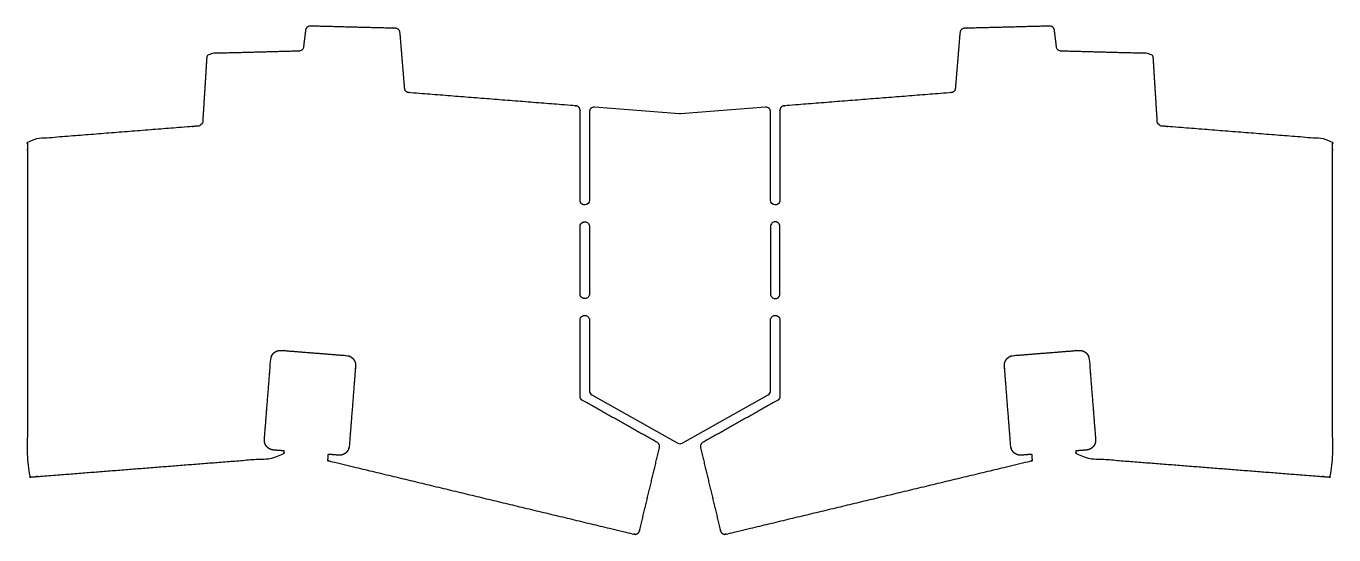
# Model space of a CAD drawing. Header units: millimetres. Extents: x -175 to 105, y -46 to 63.
import ezdxf

# ---------------------------------------------------------------- set-up
doc = ezdxf.new("R2010")
doc.units = ezdxf.units.MM
doc.layers.add('pcb-edgecuts', color=18, linetype='Continuous', true_color=0x000000)

msp = doc.modelspace()

# ---------------------------------------------------------------- linework, layer by layer
at = {"layer": 'pcb-edgecuts'}
for points in [[(-54.34, 44.83), (-54.34, 25.96)], [(-35.08, 44.4), (-53.26, 45.83)], [(-16.74, 45.83), (-34.92, 44.4)], [(-15.66, 25.96), (-15.66, 44.83)], [(-54.34, 20.36), (-54.34, 5.96)], [(-15.66, 20.36), (-15.66, 5.96)], [(-54.34, 0.36), (-54.34, -14.74)], [(-15.66, -14.74), (-15.66, 0.36)], [(-53.83, -15.61), (-35.49, -25.93)], [(-34.51, -25.93), (-16.17, -15.61)]]:
    msp.add_lwpolyline(points, dxfattribs=at)
for centre, start, end in [((-53.34, 44.83), 85.5, 179.9991), ((-16.66, 44.83), 0.0012, 94.5), ((-14.66, 20.36), 89.9998, 180.0012), ((-14.66, 5.96), 180.0012, 270.0258), ((-53.34, -14.74), 179.9991, 240.6428), ((-16.66, -14.74), 299.3572, 0.0012), ((-35, -25.06), 240.6428, 299.3572)]:
    msp.add_arc(centre, 1, start, end, dxfattribs=at)
at = {"layer": 'pcb-edgecuts', "extrusion": (0, 0, -1)}
for centre, start, end in [((35, 45.4), 265.5, 274.5), ((55.34, 25.96), 180.0009, 269.9998), ((14.66, 25.96), 269.9998, 359.9988), ((55.34, 20.36), 90.0002, 180.0009), ((55.34, 5.96), 180.0009, 270.0225), ((55.34, 0.36), 90.0002, 180.0009), ((14.66, 0.36), 359.9988, 90.0002)]:
    msp.add_arc(centre, 1, start, end, dxfattribs=at)
at = {"layer": 'pcb-edgecuts'}
for points, weights, knots in [([(-56.34, 25.96), (-56.34, 35.55), (-56.34, 45.15), (-56.34, 46.07), (-57.26, 46.14), (-75.07, 47.54), (-92.88, 48.95), (-93.73, 49.01), (-93.8, 49.86), (-94.3, 55.82), (-94.79, 61.78), (-94.87, 62.67), (-95.76, 62.7), (-104.86, 62.93), (-113.95, 63.17), (-114.86, 63.2), (-114.97, 62.29), (-115.19, 60.5), (-115.41, 58.7), (-115.51, 57.84), (-116.38, 57.82), (-125.74, 57.57), (-135.11, 57.32), (-136.02, 57.29), (-136.08, 56.38), (-136.51, 49.56), (-136.94, 42.74), (-136.99, 41.88), (-137.86, 41.81), (-155.66, 40.41), (-173.45, 39), (-174.38, 38.93), (-174.38, 38.01), (-174.38, 2.94), (-174.38, -32.13), (-174.38, -32.57), (-174.06, -32.87), (-173.74, -33.16), (-173.3, -33.13), (-146.47, -31.02), (-119.65, -28.91), (-119.6, -28.24), (-119.54, -27.57), (-120.69, -27.48), (-121.83, -27.39), (-121.9, -27.38), (-121.97, -27.37), (-122.05, -27.36), (-122.12, -27.35), (-122.19, -27.33), (-122.26, -27.31), (-122.33, -27.28), (-122.41, -27.26), (-122.48, -27.23), (-122.55, -27.2), (-122.61, -27.17), (-122.68, -27.13), (-122.74, -27.09), (-122.81, -27.05), (-122.87, -27.01), (-122.93, -26.97), (-122.99, -26.92), (-123.04, -26.87), (-123.1, -26.82), (-123.16, -26.77), (-123.21, -26.72), (-123.26, -26.66), (-123.3, -26.6), (-123.35, -26.54), (-123.39, -26.48), (-123.43, -26.42), (-123.47, -26.35), (-123.51, -26.29), (-123.54, -26.22), (-123.58, -26.15), (-123.61, -26.08), (-123.63, -26.02), (-123.66, -25.94), (-123.68, -25.87), (-123.7, -25.8), (-123.72, -25.72), (-123.73, -25.65), (-123.74, -25.58), (-123.75, -25.5), (-123.76, -25.43), (-123.76, -25.35), (-123.76, -25.28), (-123.76, -25.21), (-123.76, -25.13), (-123.08, -16.58), (-122.41, -8.03), (-122.4, -7.96), (-122.39, -7.88), (-122.38, -7.81), (-122.36, -7.74), (-122.35, -7.67), (-122.33, -7.6), (-122.3, -7.52), (-122.28, -7.45), (-122.25, -7.38), (-122.22, -7.31), (-122.19, -7.24), (-122.15, -7.18), (-122.11, -7.11), (-122.07, -7.05), (-122.03, -6.99), (-121.99, -6.93), (-121.94, -6.87), (-121.89, -6.81), (-121.84, -6.76), (-121.79, -6.7), (-121.73, -6.65), (-121.68, -6.6), (-121.62, -6.55), (-121.56, -6.51), (-121.5, -6.46), (-121.44, -6.42), (-121.37, -6.38), (-121.31, -6.35), (-121.24, -6.31), (-121.17, -6.28), (-121.1, -6.25), (-121.04, -6.22), (-120.96, -6.2), (-120.89, -6.18), (-120.82, -6.16), (-120.74, -6.14), (-120.67, -6.13), (-120.59, -6.11), (-120.52, -6.11), (-120.45, -6.1), (-120.37, -6.1), (-120.3, -6.1), (-120.22, -6.1), (-120.15, -6.1), (-113.18, -6.65), (-106.22, -7.2), (-106.14, -7.21), (-106.07, -7.22), (-106, -7.23), (-105.92, -7.24), (-105.85, -7.26), (-105.78, -7.28), (-105.71, -7.3), (-105.64, -7.33), (-105.57, -7.36), (-105.5, -7.39), (-105.43, -7.42), (-105.36, -7.46), (-105.3, -7.5), (-105.23, -7.53), (-105.17, -7.58), (-105.11, -7.62), (-105.05, -7.67), (-105, -7.72), (-104.94, -7.77), (-104.89, -7.82), (-104.84, -7.87), (-104.78, -7.93), (-104.74, -7.99), (-104.69, -8.05), (-104.65, -8.11), (-104.61, -8.17), (-104.57, -8.24), (-104.53, -8.3), (-104.5, -8.37), (-104.46, -8.44), (-104.44, -8.5), (-104.41, -8.57), (-104.38, -8.65), (-104.36, -8.72), (-104.34, -8.79), (-104.32, -8.87), (-104.31, -8.94), (-104.3, -9.01), (-104.29, -9.09), (-104.28, -9.16), (-104.28, -9.24), (-104.28, -9.31), (-104.28, -9.38), (-104.29, -9.46), (-104.96, -18.01), (-105.63, -26.56), (-105.64, -26.63), (-105.65, -26.71), (-105.66, -26.78), (-105.68, -26.85), (-105.7, -26.92), (-105.71, -26.99), (-105.74, -27.07), (-105.76, -27.14), (-105.79, -27.21), (-105.82, -27.28), (-105.86, -27.35), (-105.89, -27.41), (-105.93, -27.48), (-105.97, -27.54), (-106.01, -27.6), (-106.05, -27.66), (-106.1, -27.72), (-106.15, -27.78), (-106.2, -27.83), (-106.25, -27.89), (-106.31, -27.94), (-106.36, -27.99), (-106.42, -28.04), (-106.48, -28.08), (-106.54, -28.13), (-106.61, -28.17), (-106.67, -28.21), (-106.74, -28.24), (-106.8, -28.28), (-106.87, -28.31), (-106.94, -28.34), (-107.01, -28.37), (-107.08, -28.39), (-107.15, -28.41), (-107.22, -28.43), (-107.3, -28.45), (-107.37, -28.46), (-107.45, -28.47), (-107.52, -28.48), (-107.59, -28.49), (-107.67, -28.49), (-107.74, -28.49), (-107.82, -28.49), (-107.89, -28.49), (-109.03, -28.4), (-110.17, -28.31), (-110.22, -28.98), (-110.28, -29.64), (-77.56, -37.5), (-44.84, -45.35), (-44.44, -45.45), (-44.09, -45.23), (-43.73, -45.02), (-43.64, -44.62), (-41.51, -35.75), (-39.38, -26.88), (-39.2, -26.14), (-39.86, -25.77), (-47.85, -21.28), (-55.83, -16.78), (-56.34, -16.5), (-56.34, -15.91), (-56.34, -7.78), (-56.34, 0.36)], [1, 1, 1, 0.734314648624, 1, 1, 1, 0.761945005701, 1, 1, 1, 0.744730622132, 1, 1, 1, 0.739973839905, 1, 1, 1, 0.757541803657, 1, 1, 1, 0.738090772759, 1, 1, 1, 0.75532742444, 1, 1, 1, 0.73437460751, 1, 1, 1, 0.916185025382, 1, 0.916185025382, 1, 1, 1, 1, 1, 1, 1, 1, 1, 1, 1, 1, 1, 1, 1, 1, 1, 1, 1, 1, 1, 1, 1, 1, 1, 1, 1, 1, 1, 1, 1, 1, 1, 1, 1, 1, 1, 1, 1, 1, 1, 1, 1, 1, 1, 1, 1, 1, 1, 1, 1, 1, 1, 1, 1, 1, 1, 1, 1, 1, 1, 1, 1, 1, 1, 1, 1, 1, 1, 1, 1, 1, 1, 1, 1, 1, 1, 1, 1, 1, 1, 1, 1, 1, 1, 1, 1, 1, 1, 1, 1, 1, 1, 1, 1, 1, 1, 1, 1, 1, 1, 1, 1, 1, 1, 1, 1, 1, 1, 1, 1, 1, 1, 1, 1, 1, 1, 1, 1, 1, 1, 1, 1, 1, 1, 1, 1, 1, 1, 1, 1, 1, 1, 1, 1, 1, 1, 1, 1, 1, 1, 1, 1, 1, 1, 1, 1, 1, 1, 1, 1, 1, 1, 1, 1, 1, 1, 1, 1, 1, 1, 1, 1, 1, 1, 1, 1, 1, 1, 1, 1, 1, 1, 1, 1, 1, 1, 1, 1, 1, 1, 1, 1, 1, 1, 1, 1, 1, 1, 1, 1, 1, 1, 1, 1, 0.923879039384, 1, 0.923879039384, 1, 1, 1, 0.79788512825, 1, 1, 1, 0.863201369338, 1, 1, 1], [225.515444, 225.515444, 225.515444, 244.700015, 244.700015, 246.192295, 246.192295, 281.917898, 281.917898, 283.326869, 283.326869, 295.287984, 295.287984, 296.749314, 296.749314, 314.944199, 314.944199, 316.419729, 316.419729, 320.042888, 320.042888, 321.465402, 321.465402, 340.204738, 340.204738, 341.685859, 341.685859, 355.348125, 355.348125, 356.777411, 356.777411, 392.485529, 392.485529, 393.977632, 393.977632, 464.116506, 464.116506, 464.941189, 464.941189, 465.765872, 465.765872, 519.581248, 519.581248, 520.921686, 520.921686, 523.209509, 523.209509, 523.35804, 523.35804, 523.506961, 523.506961, 523.654235, 523.654235, 523.805424, 523.805424, 523.957243, 523.957243, 524.110034, 524.110034, 524.257398, 524.257398, 524.407049, 524.407049, 524.557287, 524.557287, 524.707497, 524.707497, 524.858626, 524.858626, 525.009755, 525.009755, 525.159965, 525.159965, 525.310202, 525.310202, 525.459854, 525.459854, 525.607217, 525.607217, 525.760008, 525.760008, 525.911827, 525.911827, 526.063017, 526.063017, 526.21029, 526.21029, 526.359211, 526.359211, 526.507742, 526.507742, 543.660147, 543.660147, 543.808678, 543.808678, 543.957599, 543.957599, 544.104873, 544.104873, 544.256062, 544.256062, 544.407882, 544.407882, 544.560673, 544.560673, 544.708036, 544.708036, 544.857687, 544.857687, 545.007925, 545.007925, 545.158135, 545.158135, 545.309264, 545.309264, 545.460393, 545.460393, 545.610603, 545.610603, 545.760841, 545.760841, 545.910492, 545.910492, 546.057855, 546.057855, 546.210646, 546.210646, 546.362466, 546.362466, 546.513655, 546.513655, 546.660929, 546.660929, 546.80985, 546.80985, 546.958381, 546.958381, 560.935786, 560.935786, 561.084316, 561.084316, 561.233238, 561.233238, 561.380511, 561.380511, 561.531701, 561.531701, 561.68352, 561.68352, 561.836311, 561.836311, 561.983674, 561.983674, 562.133325, 562.133325, 562.283563, 562.283563, 562.433773, 562.433773, 562.584902, 562.584902, 562.736031, 562.736031, 562.886241, 562.886241, 563.036479, 563.036479, 563.18613, 563.18613, 563.333494, 563.333494, 563.486285, 563.486285, 563.638104, 563.638104, 563.789293, 563.789293, 563.936567, 563.936567, 564.085488, 564.085488, 564.234019, 564.234019, 581.386424, 581.386424, 581.534955, 581.534955, 581.683876, 581.683876, 581.83115, 581.83115, 581.982339, 581.982339, 582.134158, 582.134158, 582.286949, 582.286949, 582.434313, 582.434313, 582.583964, 582.583964, 582.734202, 582.734202, 582.884412, 582.884412, 583.035541, 583.035541, 583.18667, 583.18667, 583.33688, 583.33688, 583.487118, 583.487118, 583.636769, 583.636769, 583.784132, 583.784132, 583.936923, 583.936923, 584.088743, 584.088743, 584.239932, 584.239932, 584.387206, 584.387206, 584.536127, 584.536127, 584.684658, 584.684658, 586.97248, 586.97248, 588.312918, 588.312918, 655.607791, 655.607791, 656.393191, 656.393191, 657.178592, 657.178592, 675.423078, 675.423078, 676.717113, 676.717113, 695.047028, 695.047028, 696.105467, 696.105467, 712.379113, 712.379113, 712.379113]), ([(-13.66, 0.36), (-13.66, -7.78), (-13.66, -15.91), (-13.66, -16.5), (-14.17, -16.78), (-22.15, -21.28), (-30.14, -25.77), (-30.8, -26.14), (-30.62, -26.88), (-28.49, -35.75), (-26.36, -44.62), (-26.27, -45.02), (-25.91, -45.23), (-25.56, -45.45), (-25.16, -45.35), (7.56, -37.5), (40.28, -29.64), (40.22, -28.98), (40.17, -28.31), (39.03, -28.4), (37.89, -28.49), (37.82, -28.49), (37.74, -28.49), (37.67, -28.49), (37.59, -28.49), (37.52, -28.48), (37.45, -28.47), (37.37, -28.46), (37.3, -28.45), (37.22, -28.43), (37.15, -28.41), (37.08, -28.39), (37.01, -28.37), (36.94, -28.34), (36.87, -28.31), (36.8, -28.28), (36.74, -28.24), (36.67, -28.21), (36.61, -28.17), (36.54, -28.13), (36.48, -28.08), (36.42, -28.04), (36.36, -27.99), (36.31, -27.94), (36.25, -27.89), (36.2, -27.83), (36.15, -27.78), (36.1, -27.72), (36.05, -27.66), (36.01, -27.6), (35.97, -27.54), (35.93, -27.48), (35.89, -27.41), (35.86, -27.35), (35.82, -27.28), (35.79, -27.21), (35.76, -27.14), (35.74, -27.07), (35.71, -26.99), (35.7, -26.92), (35.68, -26.85), (35.66, -26.78), (35.65, -26.71), (35.64, -26.63), (35.63, -26.56), (34.96, -18.01), (34.29, -9.46), (34.28, -9.38), (34.28, -9.31), (34.28, -9.24), (34.28, -9.16), (34.29, -9.09), (34.3, -9.01), (34.31, -8.94), (34.32, -8.87), (34.34, -8.79), (34.36, -8.72), (34.38, -8.65), (34.41, -8.57), (34.44, -8.5), (34.46, -8.44), (34.5, -8.37), (34.53, -8.3), (34.57, -8.24), (34.61, -8.17), (34.65, -8.11), (34.69, -8.05), (34.74, -7.99), (34.78, -7.93), (34.84, -7.87), (34.89, -7.82), (34.94, -7.77), (35, -7.72), (35.05, -7.67), (35.11, -7.62), (35.17, -7.58), (35.23, -7.53), (35.3, -7.5), (35.36, -7.46), (35.43, -7.42), (35.5, -7.39), (35.57, -7.36), (35.64, -7.33), (35.71, -7.3), (35.78, -7.28), (35.85, -7.26), (35.92, -7.24), (36, -7.23), (36.07, -7.22), (36.14, -7.21), (36.22, -7.2), (43.18, -6.65), (50.15, -6.1), (50.22, -6.1), (50.3, -6.1), (50.37, -6.1), (50.45, -6.1), (50.52, -6.11), (50.59, -6.11), (50.67, -6.13), (50.74, -6.14), (50.82, -6.16), (50.89, -6.18), (50.96, -6.2), (51.04, -6.22), (51.1, -6.25), (51.17, -6.28), (51.24, -6.31), (51.31, -6.35), (51.37, -6.38), (51.44, -6.42), (51.5, -6.46), (51.56, -6.51), (51.62, -6.55), (51.68, -6.6), (51.73, -6.65), (51.79, -6.7), (51.84, -6.76), (51.89, -6.81), (51.94, -6.87), (51.99, -6.93), (52.03, -6.99), (52.07, -7.05), (52.11, -7.11), (52.15, -7.18), (52.19, -7.24), (52.22, -7.31), (52.25, -7.38), (52.28, -7.45), (52.3, -7.52), (52.33, -7.6), (52.35, -7.67), (52.36, -7.74), (52.38, -7.81), (52.39, -7.88), (52.4, -7.96), (52.41, -8.03), (53.08, -16.58), (53.76, -25.13), (53.76, -25.21), (53.76, -25.28), (53.76, -25.35), (53.76, -25.43), (53.75, -25.5), (53.74, -25.58), (53.73, -25.65), (53.72, -25.72), (53.7, -25.8), (53.68, -25.87), (53.66, -25.94), (53.63, -26.02), (53.61, -26.08), (53.58, -26.15), (53.54, -26.22), (53.51, -26.29), (53.47, -26.35), (53.43, -26.42), (53.39, -26.48), (53.35, -26.54), (53.3, -26.6), (53.26, -26.66), (53.21, -26.72), (53.16, -26.77), (53.1, -26.82), (53.04, -26.87), (52.99, -26.92), (52.93, -26.97), (52.87, -27.01), (52.81, -27.05), (52.74, -27.09), (52.68, -27.13), (52.61, -27.17), (52.55, -27.2), (52.48, -27.23), (52.41, -27.26), (52.33, -27.28), (52.26, -27.31), (52.19, -27.33), (52.12, -27.35), (52.05, -27.36), (51.97, -27.37), (51.9, -27.38), (51.83, -27.39), (50.69, -27.48), (49.54, -27.57), (49.6, -28.24), (49.65, -28.91), (76.47, -31.02), (103.3, -33.13), (103.74, -33.16), (104.06, -32.87), (104.38, -32.57), (104.38, -32.13), (104.38, 2.94), (104.38, 38.01), (104.38, 38.93), (103.45, 39), (85.66, 40.41), (67.86, 41.81), (66.99, 41.88), (66.94, 42.74), (66.51, 49.56), (66.08, 56.38), (66.02, 57.29), (65.11, 57.32), (55.74, 57.57), (46.38, 57.82), (45.51, 57.84), (45.41, 58.7), (45.19, 60.5), (44.97, 62.29), (44.86, 63.2), (43.95, 63.17), (34.86, 62.93), (25.76, 62.7), (24.87, 62.67), (24.79, 61.78), (24.3, 55.82), (23.8, 49.86), (23.73, 49.01), (22.88, 48.95), (5.07, 47.54), (-12.74, 46.14), (-13.66, 46.07), (-13.66, 45.15), (-13.66, 35.55), (-13.66, 25.96)], [1, 1, 1, 0.863201369338, 1, 1, 1, 0.79788512825, 1, 1, 1, 0.923879039384, 1, 0.923879039384, 1, 1, 1, 1, 1, 1, 1, 1, 1, 1, 1, 1, 1, 1, 1, 1, 1, 1, 1, 1, 1, 1, 1, 1, 1, 1, 1, 1, 1, 1, 1, 1, 1, 1, 1, 1, 1, 1, 1, 1, 1, 1, 1, 1, 1, 1, 1, 1, 1, 1, 1, 1, 1, 1, 1, 1, 1, 1, 1, 1, 1, 1, 1, 1, 1, 1, 1, 1, 1, 1, 1, 1, 1, 1, 1, 1, 1, 1, 1, 1, 1, 1, 1, 1, 1, 1, 1, 1, 1, 1, 1, 1, 1, 1, 1, 1, 1, 1, 1, 1, 1, 1, 1, 1, 1, 1, 1, 1, 1, 1, 1, 1, 1, 1, 1, 1, 1, 1, 1, 1, 1, 1, 1, 1, 1, 1, 1, 1, 1, 1, 1, 1, 1, 1, 1, 1, 1, 1, 1, 1, 1, 1, 1, 1, 1, 1, 1, 1, 1, 1, 1, 1, 1, 1, 1, 1, 1, 1, 1, 1, 1, 1, 1, 1, 1, 1, 1, 1, 1, 1, 1, 1, 1, 1, 1, 1, 1, 1, 1, 1, 1, 1, 1, 1, 1, 1, 1, 1, 1, 1, 1, 1, 1, 1, 1, 0.916185025382, 1, 0.916185025382, 1, 1, 1, 0.73437460751, 1, 1, 1, 0.75532742444, 1, 1, 1, 0.738090772759, 1, 1, 1, 0.757541803657, 1, 1, 1, 0.739973839905, 1, 1, 1, 0.744730622132, 1, 1, 1, 0.761945005701, 1, 1, 1, 0.734314648624, 1, 1, 1], [793.11637, 793.11637, 793.11637, 809.390113, 809.390113, 810.448553, 810.448553, 828.778483, 828.778483, 830.07252, 830.07252, 848.317021, 848.317021, 849.102422, 849.102422, 849.887823, 849.887823, 917.182752, 917.182752, 918.523191, 918.523191, 920.811016, 920.811016, 920.959547, 920.959547, 921.108468, 921.108468, 921.255742, 921.255742, 921.406931, 921.406931, 921.558751, 921.558751, 921.711542, 921.711542, 921.858905, 921.858905, 922.008556, 922.008556, 922.158795, 922.158795, 922.309005, 922.309005, 922.460134, 922.460134, 922.611263, 922.611263, 922.761473, 922.761473, 922.911711, 922.911711, 923.061362, 923.061362, 923.208726, 923.208726, 923.361517, 923.361517, 923.513336, 923.513336, 923.664526, 923.664526, 923.8118, 923.8118, 923.960721, 923.960721, 924.109252, 924.109252, 941.261671, 941.261671, 941.410202, 941.410202, 941.559123, 941.559123, 941.706397, 941.706397, 941.857586, 941.857586, 942.009406, 942.009406, 942.162197, 942.162197, 942.309561, 942.309561, 942.459212, 942.459212, 942.60945, 942.60945, 942.75966, 942.75966, 942.910789, 942.910789, 943.061918, 943.061918, 943.212128, 943.212128, 943.362366, 943.362366, 943.512018, 943.512018, 943.659381, 943.659381, 943.812172, 943.812172, 943.963992, 943.963992, 944.115181, 944.115181, 944.262455, 944.262455, 944.411376, 944.411376, 944.559907, 944.559907, 958.537324, 958.537324, 958.685855, 958.685855, 958.834776, 958.834776, 958.98205, 958.98205, 959.133239, 959.133239, 959.285059, 959.285059, 959.43785, 959.43785, 959.585213, 959.585213, 959.734865, 959.734865, 959.885103, 959.885103, 960.035313, 960.035313, 960.186442, 960.186442, 960.337571, 960.337571, 960.487781, 960.487781, 960.638019, 960.638019, 960.787671, 960.787671, 960.935034, 960.935034, 961.087825, 961.087825, 961.239645, 961.239645, 961.390834, 961.390834, 961.538108, 961.538108, 961.687029, 961.687029, 961.83556, 961.83556, 978.987979, 978.987979, 979.13651, 979.13651, 979.285431, 979.285431, 979.432705, 979.432705, 979.583895, 979.583895, 979.735714, 979.735714, 979.888505, 979.888505, 980.035869, 980.035869, 980.18552, 980.18552, 980.335758, 980.335758, 980.485968, 980.485968, 980.637097, 980.637097, 980.788227, 980.788227, 980.938437, 980.938437, 981.088675, 981.088675, 981.238326, 981.238326, 981.385689, 981.385689, 981.538481, 981.538481, 981.6903, 981.6903, 981.841489, 981.841489, 981.988763, 981.988763, 982.137685, 982.137685, 982.286216, 982.286216, 984.57404, 984.57404, 985.914479, 985.914479, 1039.729901, 1039.729901, 1040.554584, 1040.554584, 1041.379268, 1041.379268, 1111.5182, 1111.5182, 1113.010304, 1113.010304, 1148.718452, 1148.718452, 1150.147739, 1150.147739, 1163.810017, 1163.810017, 1165.291139, 1165.291139, 1184.030491, 1184.030491, 1185.453006, 1185.453006, 1189.076168, 1189.076168, 1190.551699, 1190.551699, 1208.746599, 1208.746599, 1210.207931, 1210.207931, 1222.169056, 1222.169056, 1223.578028, 1223.578028, 1259.303661, 1259.303661, 1260.795941, 1260.795941, 1279.980985, 1279.980985, 1279.980985]), ([(-55.34, 24.96), (-55.76, 24.96), (-56.05, 25.25), (-56.34, 25.55), (-56.34, 25.96)], [1, 0.923873417645, 1, 0.923873417645, 1], [223.944584, 223.944584, 223.944584, 224.730014, 224.730014, 225.515444, 225.515444, 225.515444]), ([(-56.34, 20.36), (-56.34, 20.78), (-56.05, 21.07), (-55.76, 21.36), (-55.34, 21.36)], [0.999991836251, 0.923877499739, 1, 0.923873417645, 1], [-6.142001, -6.142001, -6.142001, -5.356592, -5.356592, -4.571141, -4.571141, -4.571141]), ([(-55.34, 4.96), (-55.76, 4.96), (-56.05, 5.25), (-56.34, 5.55), (-56.34, 5.96)], [1, 0.923873417645, 1, 0.923873417645, 1], [-22.112944, -22.112944, -22.112944, -21.327514, -21.327514, -20.542084, -20.542084, -20.542084]), ([(-56.34, 0.36), (-56.34, 0.78), (-56.05, 1.07), (-55.76, 1.36), (-55.34, 1.36)], [1, 0.923873417645, 1, 0.923873417645, 1], [712.379113, 712.379113, 712.379113, 713.164543, 713.164543, 713.949973, 713.949973, 713.949973])]:
    msp.add_rational_spline(points, weights, degree=2, knots=knots, dxfattribs=at)
for points, weights in [([(-13.66, 25.96), (-13.66, 24.96), (-14.66, 24.96)], [0.999831842817, 0.707197622104, 1]), ([(-13.66, 20.36), (-13.66, 21.36), (-14.66, 21.36)], [0.999877741716, 0.707174661269, 1]), ([(-14.66, 4.96), (-13.66, 4.96), (-13.66, 5.96)], [1, 0.707113519363, 1]), ([(-14.66, 1.36), (-13.66, 1.36), (-13.66, 0.36)], [1, 0.707113519363, 1])]:
    msp.add_rational_spline(points, weights, degree=2, dxfattribs=at)
for points in [[(-56.34, 5.96), (-56.34, 13.16), (-56.34, 20.36)], [(-13.66, 5.96), (-13.66, 13.16), (-13.66, 20.36)]]:
    msp.add_open_spline(points, degree=2, dxfattribs=at)

doc.saveas('drawing.dxf')
